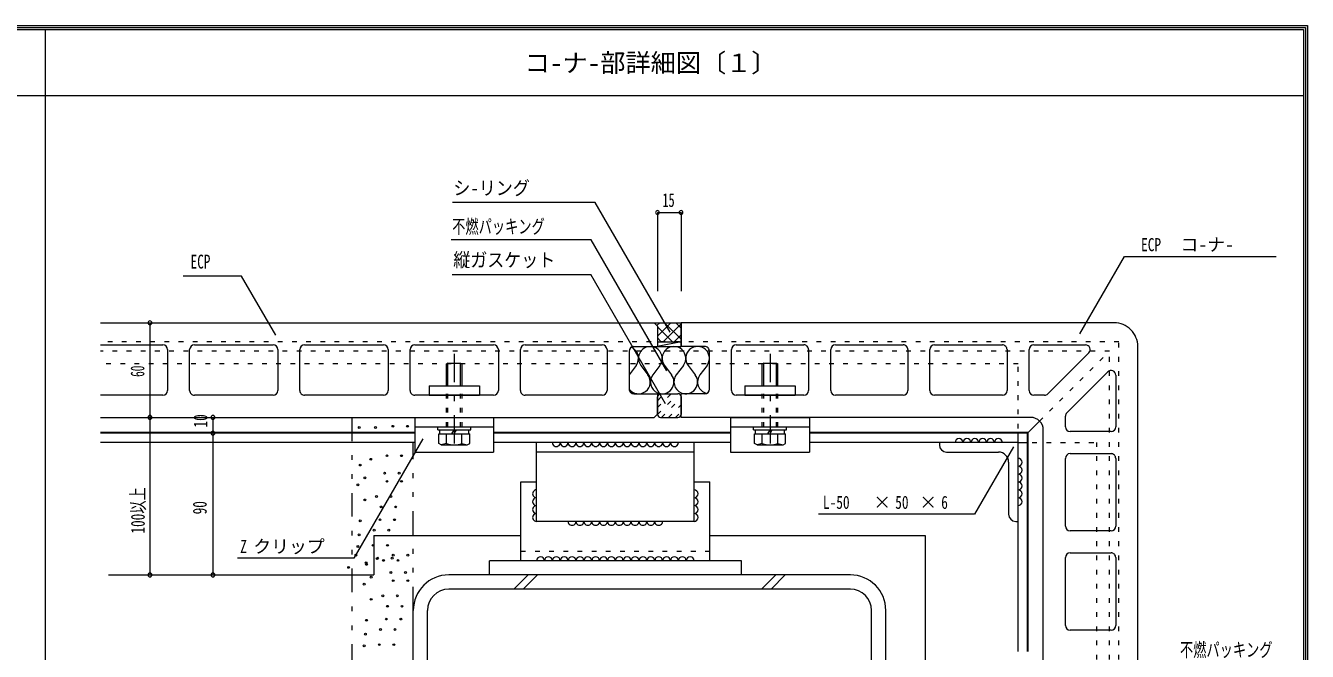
# Model space of a CAD drawing. Units: millimetres, scale not verified. Extents: x -1209 to 1209, y -852 to 852.
# Drawn here: x 396 to 1209, y 455 to 852 of the extents above; entities that cross this region are included whole.
import ezdxf
from ezdxf.enums import TextEntityAlignment as Align

# ---------------------------------------------------------------- set-up
doc = ezdxf.new("R2010")
doc.units = ezdxf.units.MM
doc.header["$LTSCALE"] = 3
for name, pattern in [('USER1', [3, 1, -2]), ('USER4', [13, 6, -3, 1, -3]), ('USER6', [16, 5, -3, 1, -3, 1, -3])]:
    doc.linetypes.add(name, pattern=pattern)
for name, color, linetype, lineweight in [('0-1_0-0WAKU', 7, 'Continuous', 18), ('0-2_0-1AL', 5, 'Continuous', 18), ('0-3_0-2SUNPO', 7, 'Continuous', 18), ('0-4_0-3STEEL', 6, 'Continuous', 18), ('0-5_0-4KANAMONO', 6, 'Continuous', 18), ('0-6_0-5FUKUSIZA', 3, 'Continuous', 18), ('0-7_0-6HIFUKU', 4, 'Continuous', 18), ('0-8_0-7KUTAI', 6, 'Continuous', 18)]:
    doc.layers.add(name, color=color, linetype=linetype, lineweight=lineweight)
doc.styles.add('ＭＳ ゴシック', font='')
doc.styles.get('ＭＳ ゴシック').set_extended_font_data('MS Gothic')

msp = doc.modelspace()

# ---------------------------------------------------------------- linework, layer by layer
at = {"layer": '0-1_0-0WAKU'}
for p, q in [((-1209.414, 852.414), (1209.414, 852.414)), ((-1208.207, 851.207), (1208.207, 851.207)), ((-1207, 850), (1207, 850)), ((408, 850), (408, -799)), ((1207, 850), (1207, -850)), ((1208.207, 851.207), (1208.207, -851.207)), ((1209.414, 852.414), (1209.414, -852.414)), ((-1207, 808.159), (1207, 808.159))]:
    msp.add_line(p, q, dxfattribs=at)
at = {"layer": '0-2_0-1AL'}
for p, q in [((443.206, 663.792), (794.629, 663.792)), ((796.751, 661.67), (794.629, 663.792)), ((796.751, 661.67), (796.751, 648.792)), ((1086.751, 663.792), (811.751, 663.792)), ((443.206, 649.792), (482.751, 649.792)), ((485.751, 646.792), (485.751, 620.792)), ((499.751, 620.792), (499.751, 646.792)), ((502.75, 649.792), (552.751, 649.792)), ((555.751, 646.792), (555.751, 620.792)), ((569.751, 620.792), (569.751, 646.792)), ((572.751, 649.792), (622.751, 649.792)), ((625.751, 646.792), (625.751, 620.792)), ((639.75, 620.792), (639.75, 646.792)), ((642.751, 649.792), (692.751, 649.792)), ((695.751, 646.792), (695.751, 620.792)), ((709.751, 620.792), (709.751, 646.792)), ((712.751, 649.792), (761.751, 649.792)), ((764.751, 646.792), (764.751, 620.792)), ((778.751, 645.792), (778.751, 621.792)), ((781.751, 648.792), (796.751, 648.792)), ((829.751, 621.792), (829.751, 645.792)), ((843.751, 620.792), (843.751, 646.792)), ((846.751, 649.792), (889.751, 649.792)), ((892.751, 646.792), (892.751, 620.792)), ((906.751, 620.792), (906.751, 646.792)), ((909.751, 649.792), (952.751, 649.792)), ((955.751, 646.792), (955.751, 620.792)), ((969.751, 620.792), (969.751, 646.792)), ((972.751, 649.792), (1015.751, 649.792)), ((1018.751, 646.792), (1018.751, 620.792)), ((1032.751, 620.792), (1032.751, 646.792)), ((1035.751, 649.792), (1068.508, 649.792)), ((1070.629, 644.67), (1044.629, 618.671)), ((1101.751, 373.792), (1101.751, 648.792)), ((1056.629, 606.671), (1082.629, 632.671)), ((1087.751, 630.549), (1087.751, 597.792)), ((826.751, 618.792), (811.751, 618.792)), ((482.751, 617.792), (443.206, 617.792)), ((552.751, 617.792), (502.75, 617.792)), ((622.751, 617.792), (572.751, 617.792)), ((692.751, 617.792), (642.751, 617.792)), ((761.751, 617.792), (712.751, 617.792)), ((889.751, 617.792), (846.751, 617.792)), ((952.751, 617.792), (909.751, 617.792)), ((1015.751, 617.792), (972.751, 617.792)), ((1042.508, 617.792), (1035.751, 617.792)), ((443.206, 603.792), (794.629, 603.792)), ((796.751, 605.913), (794.629, 603.792)), ((1055.751, 597.792), (1055.751, 604.549)), ((1041.751, 373.792), (1041.751, 595.792)), ((1084.751, 594.792), (1058.751, 594.792)), ((1058.751, 580.792), (1084.751, 580.792)), ((1055.751, 534.792), (1055.751, 577.792)), ((1087.751, 577.792), (1087.751, 534.792)), ((1084.751, 531.792), (1058.751, 531.792)), ((1055.751, 471.792), (1055.751, 514.792)), ((1058.751, 517.792), (1084.751, 517.792)), ((1087.751, 514.792), (1087.751, 471.792)), ((1084.751, 468.792), (1058.751, 468.792))]:
    msp.add_line(p, q, dxfattribs=at)
for points in [[(826.751, 648.792), (811.751, 648.792), (811.751, 663.792)], [(781.751, 618.792), (796.751, 618.792), (796.751, 605.913)], [(1033.751, 603.792), (811.751, 603.792), (811.751, 618.792)]]:
    msp.add_lwpolyline(points, dxfattribs=at)
for centre, radius, start, end in [((1086.751, 648.792), 15, 359.99997, 89.99998), ((482.751, 646.792), 3, 0, 90), ((502.75, 646.792), 3, 90, 180), ((552.751, 646.792), 3, 0, 90), ((572.751, 646.792), 3, 90, 180), ((622.751, 646.792), 3, 0, 90), ((642.751, 646.792), 3, 90, 180), ((692.751, 646.792), 3, 0, 90), ((712.751, 646.792), 3, 90, 180), ((761.751, 646.792), 3, 0, 90), ((781.751, 645.792), 3, 90, 180), ((826.751, 645.792), 3, 359.99997, 89.99998), ((846.751, 646.792), 3, 89.99998, 179.99998), ((889.751, 646.792), 3, 359.99997, 89.99998), ((909.751, 646.792), 3, 89.99998, 179.99998), ((952.751, 646.792), 3, 359.99997, 89.99998), ((972.751, 646.792), 3, 89.99998, 179.99998), ((1015.751, 646.792), 3, 359.99997, 89.99998), ((1035.751, 646.792), 3, 89.99998, 179.99998), ((1068.508, 646.792), 3, 315, 90), ((1084.751, 630.549), 3, 359.99997, 135), ((482.751, 620.792), 3, 269.99998, 359.99998), ((502.75, 620.792), 3, 179.99997, 269.99998), ((552.751, 620.792), 3, 269.99998, 359.99998), ((572.751, 620.792), 3, 179.99997, 269.99998), ((622.751, 620.792), 3, 269.99998, 359.99998), ((642.751, 620.792), 3, 179.99997, 269.99998), ((692.751, 620.792), 3, 269.99998, 359.99998), ((712.751, 620.792), 3, 179.99997, 269.99998), ((761.751, 620.792), 3, 269.99998, 359.99998), ((781.751, 621.792), 3, 179.99997, 269.99998), ((826.751, 621.792), 3, 270, 0), ((846.751, 620.792), 3, 180, 270), ((889.751, 620.792), 3, 270, 0), ((909.751, 620.792), 3, 180, 270), ((952.751, 620.792), 3, 270, 0), ((972.751, 620.792), 3, 180, 270), ((1015.751, 620.792), 3, 270, 0), ((1035.751, 620.792), 3, 180, 270), ((1042.508, 620.792), 3, 270, 315), ((1033.751, 595.792), 8, 359.99997, 89.99998), ((1058.751, 604.549), 3, 135, 180), ((1058.751, 597.792), 3, 180, 270), ((1084.751, 597.792), 3, 270, 0), ((1058.751, 577.792), 3, 89.99998, 179.99998), ((1084.751, 577.792), 3, 359.99997, 89.99998), ((1058.751, 534.792), 3, 180, 270), ((1084.751, 534.792), 3, 270, 0), ((1058.751, 514.792), 3, 89.99998, 179.99998), ((1084.751, 514.792), 3, 359.99997, 89.99998), ((1058.751, 471.792), 3, 180, 270), ((1084.751, 471.792), 3, 270, 0)]:
    msp.add_arc(centre, radius, start, end, dxfattribs=at)
at = {"layer": '0-3_0-2SUNPO'}
for p, q in [((757.306, 740.093), (666.591, 740.093)), ((804.81, 657.814), (757.306, 740.093)), ((796.751, 733.792), (811.751, 733.792)), ((796.751, 733.792), (796.751, 683.792)), ((811.751, 733.792), (811.751, 683.792)), ((1064.925, 656.848), (1093.238, 705.888)), ((1093.238, 705.888), (1189.652, 705.888)), ((532.753, 693.439), (495.715, 693.439)), ((554.44, 655.875), (532.753, 693.439)), ((666.531, 694.454), (754.507, 694.454)), ((801.893, 612.379), (754.507, 694.454)), ((474.539, 663.792), (474.539, 603.792)), ((474.539, 603.792), (474.539, 503.796)), ((647.775, 590.23), (603.959, 514.339)), ((603.959, 514.339), (530.052, 514.339)), ((449.539, 503.796), (514.539, 503.796))]:
    msp.add_line(p, q, dxfattribs=at)
at = {"layer": '0-3_0-2SUNPO', "linetype": 'USER4'}
for p, q in [((667.751, 644.175), (667.751, 579.65)), ((868.251, 644.175), (868.251, 579.65))]:
    msp.add_line(p, q, dxfattribs=at)
at = {"layer": '0-3_0-2SUNPO'}
for points in [[(802.77, 633.348), (754.752, 716.516), (665.794, 716.516)], [(514.539, 603.792), (514.539, 593.792), (514.539, 503.796)], [(1022.737, 585.131), (998.033, 542.342), (899.075, 542.342)]]:
    msp.add_lwpolyline(points, dxfattribs=at)
for centre, start, end in [((796.751, 733.792), 0, 180), ((796.751, 733.792), 180, 0), ((811.751, 733.792), 0, 180), ((811.751, 733.792), 180, 0), ((474.539, 663.792), 0, 180), ((474.539, 663.792), 180, 0), ((474.539, 603.792), 0, 180), ((474.539, 603.792), 180, 0), ((514.539, 603.792), 0, 180), ((514.539, 603.792), 180, 0), ((514.539, 593.792), 0, 180), ((514.539, 593.792), 180, 0), ((474.539, 503.796), 0, 180), ((514.539, 503.796), 0, 180), ((474.539, 503.796), 180, 0), ((514.539, 503.796), 180, 0)]:
    msp.add_arc(centre, 1.2, start, end, dxfattribs=at)
at = {"layer": '0-4_0-3STEEL', "linetype": 'USER1'}
for p, q in [((1025.748, 637.793), (443.206, 637.793)), ((1025.751, 587.788), (1025.748, 637.793)), ((1025.751, 587.792), (1075.756, 587.792)), ((1075.755, 90.124), (1075.755, 587.792))]:
    msp.add_line(p, q, dxfattribs=at)
at = {"layer": '0-4_0-3STEEL'}
for p, q in [((642.752, 593.792), (443.206, 593.792)), ((642.752, 587.792), (443.206, 587.792)), ((843.25, 593.792), (692.75, 593.792)), ((843.25, 587.792), (692.75, 587.792)), ((1031.754, 593.792), (893.251, 593.792)), ((1025.754, 587.792), (893.251, 587.792)), ((1025.751, 587.788), (1025.75, 593.792)), ((1025.751, 587.792), (1031.755, 587.792)), ((1025.751, 455.295), (1025.751, 587.792)), ((1031.751, 455.295), (1031.751, 593.792))]:
    msp.add_line(p, q, dxfattribs=at)
at = {"layer": '0-5_0-4KANAMONO', "linetype": 'USER1'}
for p, q in [((1089.751, 651.792), (443.206, 651.792)), ((1089.751, 90.124), (1089.751, 651.792)), ((1083.751, 645.792), (443.206, 645.792)), ((1039.409, 601.447), (1083.75, 645.792)), ((1083.751, 90.124), (1083.751, 645.792)), ((662.751, 597.792), (662.751, 623.792)), ((663.751, 597.792), (663.751, 623.792)), ((671.751, 597.792), (671.751, 623.792)), ((672.751, 597.792), (672.751, 623.792)), ((863.251, 597.792), (863.251, 623.792)), ((864.251, 597.792), (864.251, 623.792)), ((872.251, 597.792), (872.251, 623.792)), ((873.251, 597.792), (873.251, 623.792))]:
    msp.add_line(p, q, dxfattribs=at)
at = {"layer": '0-5_0-4KANAMONO'}
for p, q in [((663.75, 638.291), (662.751, 637.715)), ((662.751, 623.792), (662.751, 637.715)), ((663.751, 638.291), (671.751, 638.291)), ((663.751, 623.792), (663.751, 638.291)), ((671.75, 638.291), (672.75, 637.715)), ((671.751, 623.792), (671.751, 638.291)), ((672.751, 623.792), (672.751, 637.715)), ((864.25, 638.291), (863.251, 637.715)), ((863.251, 623.792), (863.251, 637.715)), ((864.251, 638.291), (872.251, 638.291)), ((864.251, 623.792), (864.251, 638.291)), ((872.25, 638.291), (873.25, 637.715)), ((872.251, 623.792), (872.251, 638.291)), ((873.251, 623.792), (873.251, 637.715)), ((651.752, 623.792), (683.75, 623.792)), ((651.752, 623.792), (651.752, 617.792)), ((683.75, 623.792), (683.75, 617.792)), ((852.252, 623.792), (884.249, 623.792)), ((852.252, 623.792), (852.252, 617.792)), ((884.249, 623.792), (884.249, 617.792)), ((651.752, 617.792), (683.75, 617.792)), ((852.252, 617.792), (884.249, 617.792)), ((642.752, 603.792), (692.75, 603.792)), ((642.752, 603.792), (642.752, 581.793)), ((692.75, 603.792), (692.75, 581.793)), ((843.252, 603.792), (893.249, 603.792)), ((843.252, 603.792), (843.252, 581.793)), ((893.249, 603.792), (893.249, 581.793)), ((642.752, 594.192), (443.206, 594.192)), ((642.752, 597.792), (692.75, 597.792)), ((657.251, 595.794), (657.251, 597.792)), ((657.251, 597.792), (678.251, 597.792)), ((657.251, 595.794), (678.251, 595.794)), ((658.55, 593.292), (658.55, 595.794)), ((666.307, 593.292), (667.751, 595.794)), ((667.751, 593.292), (669.194, 595.794)), ((676.951, 593.292), (676.951, 595.794)), ((678.251, 595.794), (678.251, 597.792)), ((843.25, 594.192), (692.75, 594.192)), ((843.252, 597.792), (893.249, 597.792)), ((857.751, 595.794), (857.751, 597.792)), ((857.751, 597.792), (878.751, 597.792)), ((857.751, 595.794), (878.751, 595.794)), ((859.05, 593.292), (859.05, 595.794)), ((866.807, 593.292), (868.251, 595.794)), ((868.251, 593.292), (869.694, 595.794)), ((877.451, 593.292), (877.451, 595.794)), ((878.751, 595.794), (878.751, 597.792)), ((1032.151, 594.192), (893.251, 594.192)), ((1032.151, 594.192), (1039.409, 601.447)), ((1032.151, 455.295), (1032.151, 594.192)), ((642.752, 593.792), (443.206, 593.792)), ((659.5, 586.293), (657.935, 587.196)), ((657.936, 593.292), (677.566, 593.292)), ((657.936, 587.196), (657.936, 593.292)), ((662.843, 587.118), (659.501, 586.293)), ((659.501, 586.293), (676.001, 586.293)), ((662.843, 587.118), (662.843, 593.292)), ((672.658, 587.118), (672.658, 593.292)), ((672.658, 587.118), (676, 586.293)), ((676.001, 586.293), (677.566, 587.196)), ((677.566, 587.196), (677.566, 593.292)), ((843.25, 593.792), (692.75, 593.792)), ((860, 586.293), (858.435, 587.196)), ((858.436, 593.292), (878.066, 593.292)), ((858.436, 587.196), (858.436, 593.292)), ((863.343, 587.118), (860.001, 586.293)), ((860.001, 586.293), (876.501, 586.293)), ((863.343, 587.118), (863.343, 593.292)), ((873.158, 587.118), (873.158, 593.292)), ((873.158, 587.118), (876.5, 586.293)), ((876.501, 586.293), (878.066, 587.196)), ((878.066, 587.196), (878.066, 593.292)), ((642.752, 581.793), (692.75, 581.793)), ((843.252, 581.793), (893.249, 581.793))]:
    msp.add_line(p, q, dxfattribs=at)
msp.add_lwpolyline([(1031.751, 455.295), (1031.751, 593.792), (893.251, 593.792)], dxfattribs=at)
for centre in [(667.751, 601.293), (868.251, 601.293)]:
    msp.add_arc(centre, 15, 250.903, 289.09698, dxfattribs=at)
at = {"layer": '0-6_0-5FUKUSIZA'}
for p, q in [((796.751, 661.67), (794.629, 663.792)), ((794.645, 663.776), (794.654, 663.784)), ((794.654, 663.784), (811.751, 663.784)), ((796.413, 662.008), (798.189, 663.784)), ((796.751, 655.274), (805.26, 663.784)), ((796.751, 661.67), (796.751, 648.792)), ((796.751, 661.279), (806.238, 651.792)), ((800.339, 651.792), (811.751, 663.203)), ((801.317, 663.784), (811.751, 653.35)), ((808.388, 663.784), (811.751, 660.421)), ((811.751, 663.792), (811.751, 648.792)), ((796.751, 654.208), (799.167, 651.792)), ((796.751, 651.792), (811.751, 651.792)), ((811.751, 651.792), (796.751, 648.792)), ((807.41, 651.792), (811.751, 656.132)), ((796.751, 648.792), (811.751, 648.792)), ((783.25, 636.787), (778.75, 630.788)), ((786.25, 636.787), (790.75, 630.788)), ((798.25, 636.787), (793.75, 630.788)), ((801.25, 636.787), (805.751, 630.788)), ((813.251, 636.787), (808.75, 630.788)), ((816.251, 636.787), (820.751, 630.788)), ((828.25, 636.787), (823.751, 630.788)), ((798.759, 618.792), (809.759, 618.792)), ((796.751, 605.792), (796.751, 616.792)), ((811.751, 616.971), (811.751, 605.612)), ((798.759, 603.792), (809.759, 603.792))]:
    msp.add_line(p, q, dxfattribs=at)
at = {"layer": '0-6_0-5FUKUSIZA', "linetype": 'USER1'}
for p, q in [((796.751, 609.978), (805.565, 618.792)), ((796.751, 614.397), (801.145, 618.792)), ((796.764, 605.572), (809.111, 617.919)), ((799.404, 603.792), (811.751, 616.139)), ((803.823, 603.792), (811.751, 611.719)), ((808.243, 603.792), (811.75, 607.3))]:
    msp.add_line(p, q, dxfattribs=at)
at = {"layer": '0-6_0-5FUKUSIZA'}
for centre, radius, start, end in [((777.25, 641.288), 7.5, 323.12273, 68.18227), ((792.251, 641.288), 7.5, 323.12273, 216.87018), ((807.25, 641.288), 7.5, 323.12273, 216.87018), ((822.25, 641.288), 7.5, 323.12273, 216.87018), ((784.75, 626.287), 7.5, 216.87338, 36.87018), ((799.751, 626.287), 7.5, 143.12982, 246.4175), ((799.751, 626.287), 7.5, 246.4175, 36.87018), ((814.75, 626.287), 7.5, 143.12982, 246.4278), ((814.75, 626.287), 7.5, 246.4278, 36.87018), ((829.751, 626.287), 7.5, 143.12982, 255.74518), ((798.765, 616.778), 2.014, 90.16299, 179.60699), ((809.759, 616.792), 2, 5.14499, 90), ((798.765, 605.806), 2.014, 180.39299, 269.83699), ((809.759, 605.792), 2, 270, 354.855), ((732.54, 587.793), 2.5, 179.99998, 359.99998), ((737.54, 587.793), 2.5, 179.99998, 359.99998), ((742.54, 587.793), 2.5, 179.99998, 359.99998), ((747.54, 587.793), 2.5, 179.99998, 359.99998), ((752.54, 587.793), 2.5, 179.99998, 359.99998), ((757.54, 587.793), 2.5, 179.99998, 359.99998), ((762.54, 587.793), 2.5, 179.99998, 359.99998), ((767.54, 587.793), 2.5, 179.99998, 359.99998), ((772.54, 587.793), 2.5, 179.99998, 359.99998), ((777.54, 587.793), 2.5, 179.99998, 359.99998), ((782.54, 587.793), 2.5, 179.99998, 359.99998), ((787.54, 587.793), 2.5, 179.99998, 359.99998), ((792.54, 587.793), 2.5, 179.99998, 359.99998), ((797.54, 587.793), 2.5, 179.99998, 359.99998), ((802.54, 587.793), 2.5, 179.99998, 359.99998), ((807.54, 587.793), 2.5, 179.99998, 359.99998), ((988.254, 587.792), 2.5, 0, 179.99998), ((993.254, 587.792), 2.5, 0, 179.99998), ((998.254, 587.792), 2.5, 0, 179.99998), ((1003.254, 587.792), 2.5, 0, 179.99998), ((1008.254, 587.792), 2.5, 0, 179.99998), ((1013.254, 587.792), 2.5, 0, 179.99998), ((1025.755, 575.292), 2.5, 270, 90), ((1025.755, 570.292), 2.5, 270, 90), ((1025.755, 565.292), 2.5, 270, 90), ((1025.755, 560.292), 2.5, 270, 90), ((720.04, 555.293), 2.5, 89.99998, 269.99998), ((820.04, 555.293), 2.5, 270, 90), ((1025.755, 555.291), 2.5, 270, 90), ((720.04, 550.293), 2.5, 89.99998, 269.99998), ((720.04, 545.293), 2.5, 89.99998, 269.99998), ((820.04, 550.293), 2.5, 270, 90), ((820.04, 545.293), 2.5, 270, 90), ((1025.755, 550.291), 2.5, 270, 90), ((720.04, 540.293), 2.5, 89.99998, 269.99998), ((742.54, 537.793), 2.5, 179.99998, 359.99998), ((747.54, 537.793), 2.5, 179.99998, 359.99998), ((752.54, 537.793), 2.5, 179.99998, 359.99998), ((757.54, 537.793), 2.5, 179.99998, 359.99998), ((762.54, 537.793), 2.5, 179.99998, 359.99998), ((767.54, 537.793), 2.5, 179.99998, 359.99998), ((772.54, 537.793), 2.5, 179.99998, 359.99998), ((777.54, 537.793), 2.5, 179.99998, 359.99998), ((782.54, 537.793), 2.5, 179.99998, 359.99998), ((787.54, 537.793), 2.5, 179.99998, 359.99998), ((792.54, 537.793), 2.5, 179.99998, 359.99998), ((797.54, 537.793), 2.5, 179.99998, 359.99998), ((820.04, 540.293), 2.5, 270, 90), ((722.54, 512.793), 2.5, 0, 179.99998), ((727.54, 512.793), 2.5, 0, 179.99998), ((732.54, 512.793), 2.5, 0, 179.99998), ((737.54, 512.793), 2.5, 0, 179.99998), ((742.54, 512.793), 2.5, 0, 179.99998), ((747.54, 512.793), 2.5, 0, 179.99998), ((752.54, 512.793), 2.5, 0, 179.99998), ((757.54, 512.793), 2.5, 0, 179.99998), ((762.54, 512.793), 2.5, 0, 179.99998), ((767.54, 512.793), 2.5, 0, 179.99998), ((772.54, 512.793), 2.5, 0, 179.99998), ((777.54, 512.793), 2.5, 0, 179.99998), ((782.54, 512.793), 2.5, 0, 179.99998), ((787.54, 512.793), 2.5, 0, 179.99998), ((792.54, 512.793), 2.5, 0, 179.99998), ((797.54, 512.793), 2.5, 0, 179.99998), ((802.54, 512.793), 2.5, 0, 179.99998), ((807.54, 512.793), 2.5, 0, 179.99998), ((812.54, 512.793), 2.5, 0, 179.99998), ((817.54, 512.793), 2.5, 0, 179.99998)]:
    msp.add_arc(centre, radius, start, end, dxfattribs=at)
at = {"layer": '0-7_0-6HIFUKU', "linetype": 'USER6'}
for p, q in [((602.755, 603.792), (602.755, 224.792)), ((641.75, 481.293), (641.75, 587.792))]:
    msp.add_line(p, q, dxfattribs=at)
at = {"layer": '0-7_0-6HIFUKU'}
for centre in [(607.427, 597.394), (617.76, 597.394), (628.832, 598.132), (638.047, 598.132), (625.042, 579.428), (634.257, 579.428), (608.065, 573.523), (614.709, 577.214), (606.589, 560.975), (611.018, 565.404), (623.566, 568.357), (625.042, 563.19), (632.78, 568.357), (634.257, 563.19), (618.399, 553.594), (627.614, 553.594), (611.018, 551.38), (621.352, 546.951), (630.566, 546.951), (608.065, 538.094), (620.614, 538.832), (629.828, 538.832), (607.327, 529.236), (616.923, 532.189), (626.137, 532.189), (606.589, 521.855), (616.185, 522.593), (625.399, 522.593), (605.343, 516.376), (618.706, 514.162), (619.137, 514.474), (622.828, 512.998), (628.352, 514.474), (629.04, 516.376), (632.042, 512.998), (638.254, 516.376), (600.684, 508.569), (611.756, 511.521), (612.063, 510.471), (627.563, 505.304), (636.778, 505.304), (610.587, 497.923), (615.015, 502.352), (629.04, 500.137), (638.254, 500.137), (615.015, 488.327), (622.397, 490.542), (631.611, 490.542), (625.349, 483.899), (634.563, 483.899), (612.063, 475.041), (624.611, 475.779), (633.825, 475.779), (611.325, 466.184), (620.92, 469.136), (630.135, 469.136), (610.587, 458.803), (620.182, 459.541), (629.397, 459.541)]:
    msp.add_circle(centre, 0.567, dxfattribs=at)
at = {"layer": '0-8_0-7KUTAI'}
for p, q in [((720.04, 537.793), (720.04, 587.793)), ((820.04, 537.793), (820.04, 587.793)), ((975.753, 587.792), (975.753, 586.292)), ((820.04, 581.793), (720.04, 581.793)), ((980.253, 581.792), (1013.253, 581.792)), ((1019.753, 575.292), (1019.753, 542.292)), ((820.04, 562.793), (830.04, 562.793)), ((830.04, 512.793), (830.04, 562.793)), ((820.04, 537.793), (720.04, 537.793)), ((1024.253, 537.792), (1025.753, 537.792)), ((616.751, 528.793), (616.751, 503.796)), ((616.751, 528.793), (710.04, 528.793)), ((830.04, 528.793), (966.751, 528.793)), ((966.751, 528.793), (966.751, 402.083)), ((850.04, 512.793), (690.04, 512.793)), ((690.04, 503.793), (690.04, 512.793)), ((850.04, 503.793), (850.04, 512.793)), ((448.206, 503.796), (616.751, 503.796)), ((919.251, 503.793), (664.25, 503.793)), ((705.601, 494.793), (714.601, 503.793)), ((711.601, 494.793), (720.601, 503.793)), ((862.901, 494.793), (871.901, 503.793)), ((868.901, 494.793), (877.901, 503.793)), ((919.251, 494.793), (664.25, 494.793)), ((641.751, 226.293), (641.751, 481.293)), ((650.751, 226.293), (650.751, 481.293)), ((932.751, 226.293), (932.751, 481.293)), ((941.751, 226.293), (941.751, 481.293))]:
    msp.add_line(p, q, dxfattribs=at)
at = {"layer": '0-8_0-7KUTAI', "linetype": 'USER1'}
msp.add_line((710.04, 518.793), (830.04, 518.793), dxfattribs=at)
at = {"layer": '0-8_0-7KUTAI'}
msp.add_lwpolyline([(710.04, 512.793), (710.04, 562.793), (720.04, 562.793)], dxfattribs=at)
for centre, radius, start, end in [((980.253, 586.292), 4.5, 180, 270), ((1013.253, 575.292), 6.5, 0, 89.99998), ((1024.253, 542.292), 4.5, 180, 270), ((664.25, 481.293), 22.5, 90, 180), ((919.251, 481.293), 22.5, 0, 90), ((664.25, 481.293), 13.5, 90, 180), ((919.251, 481.293), 13.5, 0, 90)]:
    msp.add_arc(centre, radius, start, end, dxfattribs=at)

# ---------------------------------------------------------------- texts
at = {"layer": '0-1_0-0WAKU', "style": 'ＭＳ ゴシック'}
msp.add_text('コ-ナ-部詳細図〔１〕', height=11.72, dxfattribs=at).set_placement((712.56, 819.409), align=Align.BOTTOM_LEFT)
at = {"layer": '0-3_0-2SUNPO', "style": 'ＭＳ ゴシック'}
for s, height, width, p in [('シ-リング', 8.791, 0.9, (667.191, 742.325)), ('15', 8.791, 0.65, (799.922, 734.692)), ('不燃パッキング', 8.798, 0.7, (666.423, 717.872)), ('ECP', 8.303, 0.75, (1103.838, 706.788)), ('縦ガスケット', 8.791, 0.9, (667.131, 696.687)), ('ECP', 8.798, 0.7, (500.353, 695.625)), ('L-50', 8.303, 0.75, (901.835, 543.242)), ('50', 8.303, 0.75, (947.733, 543.242)), ('6', 8.303, 0.75, (976.937, 543.242)), ('Z', 8.303, 0.75, (531.839, 515.239)), ('不燃パッキング', 8.798, 0.7, (1128.538, 449.266))]:
    msp.add_text(s, height=height, dxfattribs=dict(at, width=width)).set_placement(p, align=Align.BOTTOM_LEFT)
for s, p in [('コ-ナ-', (1128.877, 706.788)), ('×', (933.83, 543.242)), ('×', (963.035, 543.242)), ('クリップ', (540.185, 515.239))]:
    msp.add_text(s, height=8.303, dxfattribs=at).set_placement(p, align=Align.BOTTOM_LEFT)
for s, height, width, p in [('60', 8.791, 0.6, (473.639, 629.49)), ('10', 8.798, 0.7, (513.639, 597.378)), ('100以上', 8.798, 0.7, (473.886, 530.082)), ('90', 8.798, 0.7, (513.205, 542.258))]:
    msp.add_text(s, height=height, rotation=90, dxfattribs=dict(at, width=width)).set_placement(p, align=Align.BOTTOM_LEFT)

doc.saveas('drawing.dxf')
